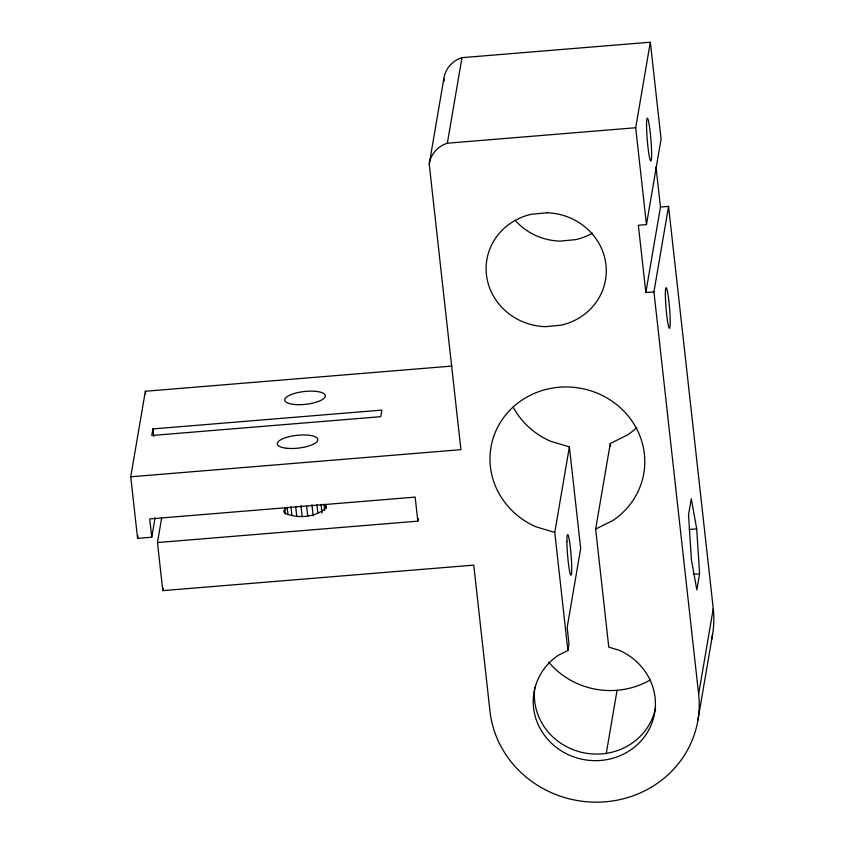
<?xml version="1.0" encoding="UTF-8"?>
<svg xmlns="http://www.w3.org/2000/svg" width="844" height="844" viewBox="0 0 844 844"><rect width="100%" height="100%" fill="white"/><g stroke="black" fill="none" stroke-linecap="round" stroke-linejoin="round"><path stroke-width="1.27" d="M155.085 517.752L151.762 537.195L137.572 538.366L130.736 476.797L145.358 391.257L451.962 366.064M152.901 428.921L151.783 435.493L380.728 416.683L381.857 410.1L152.901 428.921L153.756 436.559M137.572 538.366L138.015 535.771M668.564 206.379L653.942 291.918L645.839 292.583L660.462 207.044L668.564 206.379L713.264 608.608L698.642 694.148A105.057 99.275 9.7 0 1 605.327 801.8A105.057 99.275 9.7 0 1 489.995 711.302L473.758 565.121L162.808 590.642L157.459 542.555L161.668 517.931M162.808 590.642L163.251 588.057M130.736 476.797L460.919 449.662L429.227 164.116L443.849 78.576A27.588 26.069 9.7 0 1 461.974 57.666L650.323 42.2L661.084 139.049L646.462 224.588L638.359 225.253L645.839 292.583M429.227 164.116A27.588 26.069 9.7 0 1 447.352 143.216L461.974 57.666M157.459 542.555L417.833 521.149L418.276 518.554M636.766 427.613A77.521 73.249 9.7 0 1 627.525 434.934L610.275 443.511L595.653 529.051L608.777 647.148L619.148 650.239A61.201 57.835 9.7 0 1 644.995 736A61.201 57.835 9.7 0 1 551.892 743.648A61.201 57.835 9.7 0 1 558.38 655.239L567.885 650.513L554.761 532.416L569.384 446.877L550.552 441.254A77.521 73.249 9.7 0 1 513.047 406.882M646.462 224.588L635.701 127.739L650.323 42.2M567.885 650.513L569.004 643.93L567.168 627.419L580.672 548.452L569.384 446.877M606.224 753.713L617.069 690.286M699.602 573.793L696.849 589.903L691.415 559.794L688.514 514.872L691.268 498.762L696.701 528.871L699.602 573.793L693.272 574.31M697.935 720.08L712.558 634.54M288.015 514.787L287.182 507.265L283.742 510.947L284.164 512.677C296.55 519.187 316.321 517.53 326.28 507.455L325.858 505.725L324.022 504.237L324.718 510.504M595.653 529.051L612.902 520.474A77.521 73.249 9.7 0 0 621.131 408.485A77.521 73.249 9.7 0 0 503.193 418.181A77.521 73.249 9.7 0 0 535.929 526.793L554.761 532.416M447.352 143.216L635.701 127.739M689.105 529.494L696.701 528.871M655.999 166.901L660.462 207.044M653.942 291.918L698.642 694.148M610.275 443.511L610.56 446.117M443.849 78.576L444.134 81.193M417.833 521.149L415.164 497.105L149.726 518.923L151.762 537.195M325.858 505.725L326.143 508.236M321.026 504.332L322.007 513.12M316.943 504.849L317.924 513.637M311.932 504.585L313.187 515.874M306.615 506.052L307.722 516.095M300.928 505.493L302.184 516.781M295.674 506.6L296.793 516.633M290.948 506.811L291.918 515.589M284.776 509.101L285.335 514.123M145.358 391.257L145.653 393.884M655.588 707.483A61.201 57.835 9.7 0 1 585.915 753.186A61.201 57.835 9.7 0 1 534.896 687.269M713.264 608.608A105.057 99.275 9.7 0 1 711.566 639.615M650.291 679.937A77.521 73.249 9.7 0 1 548.632 662.097M592.467 233.166A60.177 56.864 9.7 0 1 575.65 239.643L560.078 241.12A60.177 56.864 9.7 0 1 515.167 220.4M546.944 212.783L531.372 214.27A60.177 56.864 9.7 0 0 486.534 275.397A60.177 56.864 9.7 0 0 545.456 326.66L561.028 325.183A60.177 56.864 9.7 0 0 605.865 264.056A60.177 56.864 9.7 0 0 546.944 212.783M665.378 294.609A20.404 1.751 85.3 0 0 669.081 327.926A20.404 1.751 85.3 0 0 668.912 301.403A20.404 1.751 85.3 0 0 665.378 294.609M286.454 448.248A20.404 6.446 -6.3 0 0 317.808 440.051A20.404 6.446 -6.3 0 0 288.405 436.854A20.404 6.446 -6.3 0 0 286.454 448.248M646.546 125.608A21.416 1.836 85.3 0 0 650.439 160.592A21.416 1.836 85.3 0 0 650.27 132.74A21.416 1.836 85.3 0 0 646.546 125.608M566.904 541.489A20.404 1.751 85.3 0 0 570.607 574.817A20.404 1.751 85.3 0 0 570.438 548.284A20.404 1.751 85.3 0 0 566.904 541.489M293.944 404.434A20.404 6.446 -6.3 0 0 325.299 396.237A20.404 6.446 -6.3 0 0 295.885 393.04A20.404 6.446 -6.3 0 0 293.944 404.434"/></g></svg>
